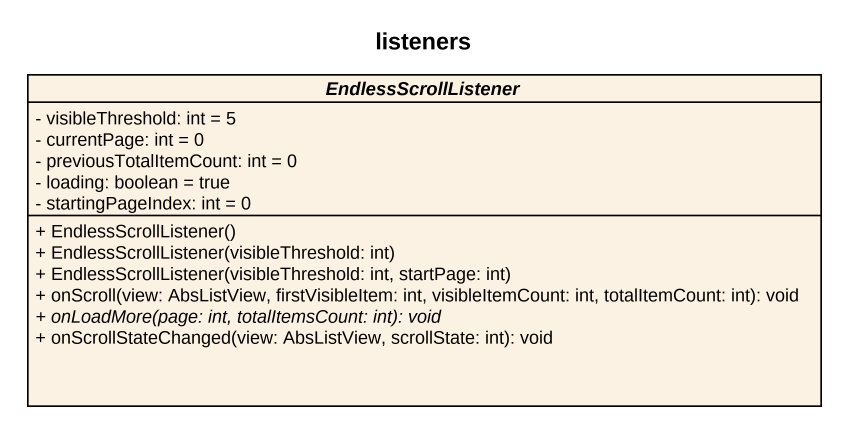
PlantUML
@startuml
title listeners
hide circle
hide empty members
skinparam classAttributeIconSize 0
abstract class EndlessScrollListener {
  - visibleThreshold: int = 5
  - currentPage: int = 0
  - previousTotalItemCount: int = 0
  - loading: boolean = true
  - startingPageIndex: int = 0
  + EndlessScrollListener()
  + EndlessScrollListener(visibleThreshold: int)
  + EndlessScrollListener(visibleThreshold: int, startPage: int)
  + onScroll(view: AbsListView, firstVisibleItem: int, visibleItemCount: int, totalItemCount: int): void
  {abstract} + onLoadMore(page: int, totalItemsCount: int): void
  + onScrollStateChanged(view: AbsListView, scrollState: int): void
}
@enduml
